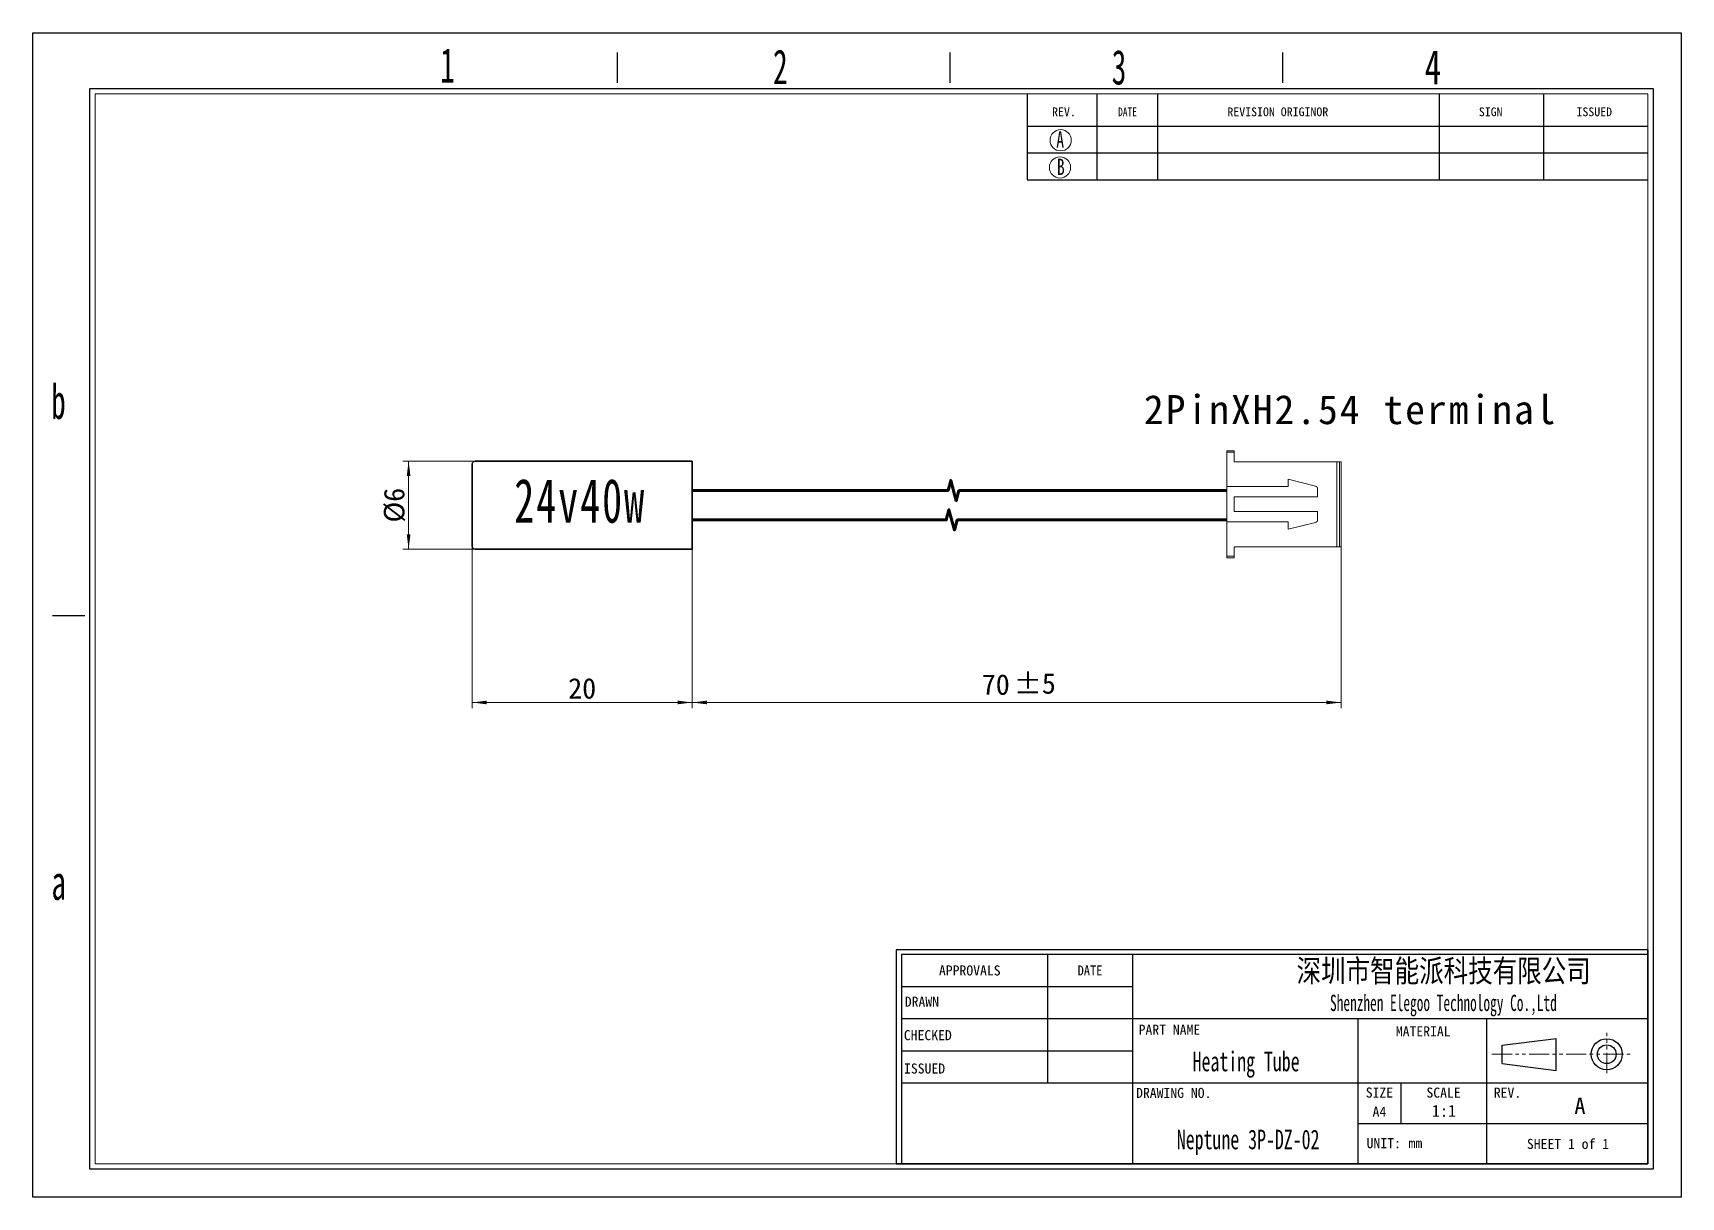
# Model space of a CAD drawing. Header units: millimetres. Extents: x 0 to 283, y 0 to 200.
import ezdxf
from ezdxf.enums import TextEntityAlignment as Align

# ---------------------------------------------------------------- set-up
doc = ezdxf.new("R2010")
doc.units = ezdxf.units.MM
doc.linetypes.add('双点画线', pattern=[22, 12, -2, 2, -2, 2, -2])
doc.linetypes.add('点画线', pattern=[18, 12, -2, 2, -2])
doc.layers.get('0').update_dxf_attribs({"lineweight": 35})
for name, color, linetype, lineweight in [('SLD-0', 179, 'Continuous', 30), ('中心线层', 1, '点画线', 18), ('尺寸线层', 3, 'Continuous', 18), ('粗实线层', 7, 'Continuous', 35)]:
    doc.layers.add(name, color=color, linetype=linetype, lineweight=lineweight)
doc.styles.add('SLDTEXTSTYLE0', font='', dxfattribs={"width": 0.7})
doc.styles.add('SLDTEXTSTYLE10', font='', dxfattribs={"width": 0.7865})
doc.styles.add('SLDTEXTSTYLE11', font='', dxfattribs={"width": 0.862222})
doc.styles.add('SLDTEXTSTYLE12', font='', dxfattribs={"width": 1.089})
doc.styles.add('SLDTEXTSTYLE13', font='', dxfattribs={"width": 0.805625})
doc.styles.add('SLDTEXTSTYLE2', font='', dxfattribs={"width": 0.469})
doc.styles.add('SLDTEXTSTYLE3', font='', dxfattribs={"width": 0.56})
doc.styles.add('SLDTEXTSTYLE4', font='', dxfattribs={"width": 0.40535})
doc.styles.add('SLDTEXTSTYLE5', font='', dxfattribs={"width": 0.7})
doc.styles.add('SLDTEXTSTYLE6', font='', dxfattribs={"width": 0.62})
doc.styles.add('SLDTEXTSTYLE7', font='', dxfattribs={"width": 0.9075})
doc.styles.add('SLDTEXTSTYLE8', font='', dxfattribs={"width": 0.484})
doc.styles.add('SLDTEXTSTYLE9', font='', dxfattribs={"width": 0.870455})
doc.styles.add('工程1', font='')
doc.styles.add('标准', font='', dxfattribs={"width": 0.667})
doc.styles.get('SLDTEXTSTYLE0').set_extended_font_data('宋体')
doc.styles.get('SLDTEXTSTYLE10').set_extended_font_data('宋体')
doc.styles.get('SLDTEXTSTYLE11').set_extended_font_data('宋体')
doc.styles.get('SLDTEXTSTYLE12').set_extended_font_data('宋体')
doc.styles.get('SLDTEXTSTYLE13').set_extended_font_data('宋体')
doc.styles.get('SLDTEXTSTYLE2').set_extended_font_data('宋体')
doc.styles.get('SLDTEXTSTYLE3').set_extended_font_data('宋体')
doc.styles.get('SLDTEXTSTYLE4').set_extended_font_data('宋体')
doc.styles.get('SLDTEXTSTYLE5').set_extended_font_data('宋体')
doc.styles.get('SLDTEXTSTYLE6').set_extended_font_data('宋体')
doc.styles.get('SLDTEXTSTYLE7').set_extended_font_data('宋体')
doc.styles.get('SLDTEXTSTYLE8').set_extended_font_data('宋体')
doc.styles.get('SLDTEXTSTYLE9').set_extended_font_data('宋体')
doc.styles.get('工程1').set_extended_font_data('宋体')
doc.styles.get('标准').set_extended_font_data('宋体')
doc.dimstyles.new('标准', dxfattribs={"dimscale": 0.8, "dimtxt": 3.5, "dimasz": 2.5, "dimexe": 1, "dimexo": 0, "dimtad": 1, "dimdsep": 46, "dimtxsty": '工程1', "dimblk": '_CAXARROW', "dimcen": 0, "dimdle": 4, "dimazin": 2, "dimtfac": 0.707107, "dimtdec": 3, "dimtmove": 2, "dimatfit": 3, "dimfxl": 1, "dimfrac": 2, "dimtolj": 1, "dimarcsym": 1})

# ---------------------------------------------------------------- blocks, each defined once
blk = doc.blocks.new('ELEGOO标题栏_1')
for p in [(133.85, 38.11), (0, 0)]:
    blk.add_line(p, (133.85, 0))
at = {"layer": 'SLD-0', "color": 0, "linetype": 'Continuous'}
for p, q in [((133.85, 38.11), (0, 38.11)), ((0, 38.11), (0, 0)), ((133.85, 37.29), (0.96, 37.29)), ((0.96, 37.29), (0.96, 0)), ((26.95, 37.29), (26.95, 14.34)), ((42.07, 37.29), (42.07, 0)), ((42.07, 31.55), (0.96, 31.55)), ((133.85, 25.81), (0.96, 25.81)), ((82.22, 25.81), (82.22, 0)), ((105.17, 0), (105.17, 25.81)), ((107.93, 21.13), (117.56, 22.32)), ((107.93, 17.89), (107.93, 21.13)), ((117.56, 16.63), (117.56, 22.32)), ((42.07, 20.08), (0.96, 20.08)), ((107.93, 17.89), (117.56, 16.63)), ((133.85, 14.34), (0.96, 14.34)), ((89.87, 14.34), (89.87, 7.17)), ((82.22, 7.17), (133.85, 7.17))]:
    blk.add_line(p, q, dxfattribs=at)
for radius in [2.77, 1.67]:
    blk.add_circle((126.54, 19.51), radius, dxfattribs=at)
at = {"layer": '中心线层', "color": 1, "linetype": '双点画线', "lineweight": 18, "ltscale": 0.3}
for p, q in [((126.54, 16.16), (126.54, 23.3)), ((106.1, 19.51), (130.7, 19.51))]:
    blk.add_line(p, q, dxfattribs=at)
at = {"layer": 'SLD-0', "color": 0}
for s, insert, char_height, width, attachment_point, style in [('{\\W1;APPROVALS}', (13.1, 35.34), 1.7927, 38.1779, 2, 'SLDTEXTSTYLE10'), ('DATE', (34.52, 35.34), 1.793, 17.8919, 2, 'SLDTEXTSTYLE7'), ('{\\W0.8;深圳市智能派科技有限公司}', (97.5, 36.37), 4, 133.1206, 2, 'SLDTEXTSTYLE0'), ('{\\W1;DRAWN}', (4.58, 29.77), 1.7927, 12.6788, 2, 'SLDTEXTSTYLE4'), ('{\\fsimsun|b1|i0|c134|p2;\\W0.6;Shenzhen Elegoo Technology Co.,Ltd}', (97.46, 30.12), 2.9104, 129.0935, 2, 'SLDTEXTSTYLE2'), ('{\\W1;CHECKED}', (5.63, 23.81), 1.7927, 17.6061, 2, 'SLDTEXTSTYLE4'), ('{\\W1;PART NAME}', (48.66, 24.78), 1.7927, 40.2352, 2, 'SLDTEXTSTYLE11'), ('{\\W1;MATERIAL}', (93.86, 24.48), 1.7927, 43.0109, 2, 'SLDTEXTSTYLE12'), ('{\\W1;ISSUED}', (5.05, 17.87), 1.7927, 14.7218, 2, 'SLDTEXTSTYLE4'), ('{\\W1;DRAWING NO.}', (49.43, 13.53), 1.7927, 46.8642, 2, 'SLDTEXTSTYLE9'), ('{\\W1;SIZE}', (86.06, 13.59), 1.793, 9.8746, 2, 'SLDTEXTSTYLE4'), ('{\\W1;SCALE}', (97.48, 13.58), 1.7927, 22.8456, 2, 'SLDTEXTSTYLE7'), ('{\\W1;REV.}', (108.87, 13.56), 1.793, 16.3741, 2, 'SLDTEXTSTYLE7'), ('{\\W1;A}', (120.78, 11.78), 2.91, 3.9348, 1, 'SLDTEXTSTYLE3'), ('{\\W1;A4}', (86.06, 10.18), 1.793, 4.9073, 2, 'SLDTEXTSTYLE4'), ('{\\W1;1:1}', (97.55, 10.49), 2.117, 7.7808, 2, 'SLDTEXTSTYLE3'), ('{\\W1;UNIT:}', (86.83, 4.57), 1.7927, 18.0042, 2, 'SLDTEXTSTYLE7'), ('{\\W1;mm}', (92.46, 4.58), 1.793, 5.0475, 2, 'SLDTEXTSTYLE8'), ('{\\W1;SHEET 1 of 1}', (119.64, 4.44), 1.7927, 47.0046, 2, 'SLDTEXTSTYLE13')]:
    blk.add_mtext(s, dxfattribs=dict(at, insert=insert, char_height=char_height, width=width, attachment_point=attachment_point, style=style))
at = {"layer": '尺寸线层', "color": 0, "style": '标准', "width": 0.667}
for tag, height, p in [('绘制者', 2, (21.79, 28.7)), ('绘图日期', 2, (34.51, 28.68)), ('审核者', 2, (21.8, 23.22)), ('审核日期', 2, (34.51, 22.95)), ('材质', 3.5, (94.1, 18.33)), ('发布者', 2, (21.79, 17.24)), ('发布日期', 2, (34.51, 17.21)), ('零件名称', 3.5, (62.32, 18.23)), ('图纸编号', 3.5, (62.68, 4.34))]:
    blk.add_attdef(tag, text='', height=height, dxfattribs=at).set_placement(p, align=Align.MIDDLE_CENTER)
blk = doc.blocks.new('更新记录栏_1')
at = {"layer": 'SLD-0', "color": 0, "linetype": 'Continuous'}
for p, q in [((-110.52, 0), (-110.52, -15.3)), ((-98.13, 0), (-98.13, -15.3)), ((-87.3, 0), (-87.3, -15.3)), ((-110.52, -5.74), (0, -5.74)), ((-110.52, -10.52), (0, -10.52)), ((-110.52, -15.3), (0, -15.3))]:
    blk.add_line(p, q, dxfattribs=at)
at = {"layer": 'SLD-0', "color": 0}
for p, q in [((-37.16, 0), (-37.16, -15.3)), ((-18.58, 0), (-18.58, -15.3))]:
    blk.add_line(p, q, dxfattribs=at)
at = {"layer": 'SLD-0', "color": 2, "lineweight": 0}
for centre in [(-104.56, -8.25), (-104.68, -13.1)]:
    blk.add_circle(centre, 1.89, dxfattribs=at)
at = {"layer": '粗实线层', "color": 0, "lineweight": 18}
for p in [(-110.52, 0), (0, -15.3)]:
    blk.add_line(p, (0, 0), dxfattribs=at)
at = {"layer": 'SLD-0', "color": 0, "attachment_point": 1, "style": 'SLDTEXTSTYLE10'}
for s, insert, char_height, width in [('{\\W1;REV.}', (-106.09, -2.41), 1.554, 12.2988), ('DATE', (-94.32, -2.41), 1.554, 13.4388), ('{\\W1;REVISION ORIGINOR}', (-74.87, -2.41), 1.5536, 57.5127), ('{\\W1;SIGN}', (-30.09, -2.41), 1.554, 12.3134), ('{\\W1;ISSUED}', (-12.7, -2.41), 1.5536, 19.59)]:
    blk.add_mtext(s, dxfattribs=dict(at, insert=insert, char_height=char_height, width=width))
at = {"layer": 'SLD-0', "color": 2, "char_height": 2.9, "attachment_point": 1, "style": 'SLDTEXTSTYLE5'}
for s, insert, width in [('A', (-105.34, -6.68), 3.5956), ('B', (-105.23, -11.54), 3.5381)]:
    blk.add_mtext(s, dxfattribs=dict(at, insert=insert, width=width))
at = {"layer": '尺寸线层', "color": 0, "style": '标准', "width": 0.667}
for tag, p in [('日期A', (-92.71, -8.13)), ('A版本更新内容', (-62.23, -8.13)), ('标记A', (-27.87, -8.13)), ('发布者A', (-9.29, -8.13)), ('日期B', (-92.71, -12.91)), ('A版本更新内容', (-62.23, -12.91)), ('标记B', (-27.87, -12.91)), ('发布者B', (-9.29, -12.91))]:
    blk.add_attdef(tag, text='', height=1.5, dxfattribs=at).set_placement(p, align=Align.MIDDLE_CENTER)
blk = doc.blocks.new('图框_1')
at = {"layer": 'SLD-0', "color": 0}
for p, q in [((0, 207.38), (293.52, 207.38)), ((0, 0), (0, 207.38)), ((293.52, 207.38), (293.52, 0)), ((293.52, 0), (0, 0))]:
    blk.add_line(p, q, dxfattribs=at)
at = {"layer": 'SLD-0', "color": 0, "linetype": 'Continuous'}
for p, q in [((104.11, 198.49), (104.11, 203.88)), ((163.36, 198.49), (163.36, 203.88)), ((222.61, 198.49), (222.61, 203.88)), ((10.1, 4.94), (10.1, 197.5)), ((10.1, 197.5), (288.58, 197.5)), ((288.58, 197.5), (288.58, 4.94)), ((9.21, 103.56), (3.48, 103.56)), ((288.58, 4.94), (10.1, 4.94))]:
    blk.add_line(p, q, dxfattribs=at)
at = {"layer": 'SLD-0', "color": 0, "lineweight": 15}
for p, q in [((11.08, 5.93), (11.08, 196.52)), ((11.08, 196.52), (287.59, 196.52)), ((287.59, 196.52), (287.59, 5.93)), ((287.59, 5.93), (11.08, 5.93))]:
    blk.add_line(p, q, dxfattribs=at)
at = {"layer": 'SLD-0', "color": 0, "char_height": 6.17, "attachment_point": 1}
for s, insert, width, style in [('1', (72.52, 204.68), 3.1728, 'SLDTEXTSTYLE6'), ('2', (131.8, 204.43), 6.4014, 'SLDTEXTSTYLE6'), ('3', (192.12, 204.37), 6.3735, 'SLDTEXTSTYLE6'), ('4', (247.85, 204.37), 7.6545, 'SLDTEXTSTYLE5'), ('b', (3.24, 144.8), 6.4386, 'SLDTEXTSTYLE6'), ('a', (3.29, 59.13), 6.3735, 'SLDTEXTSTYLE6')]:
    blk.add_mtext(s, dxfattribs=dict(at, insert=insert, width=width, style=style))
blk = doc.blocks.new('图框1_1')
at = {"layer": '粗实线层', "color": 0}
blk.add_blockref('图框_1', (0, 0), dxfattribs=at)
blk = doc.blocks.new('*X8')
at = {"color": 0, "char_height": 3.53, "attachment_point": 1, "style": '工程1'}
for s, insert, width in [('70', (163.07, 89.87), 47.9596), ('%%P5', (168.59, 90.06), 30.2903)]:
    blk.add_mtext(s, dxfattribs=dict(at, insert=insert, width=width))
blk = doc.blocks.new('*X7')
at = {"layer": '尺寸线层', "linetype": 'Continuous'}
for points in [[(113.3, 85.02), (115.82, 84.71), (115.82, 85.34)], [(224.82, 85.02), (222.3, 84.71), (222.3, 85.34)]]:
    blk.add_hatch(color=0, dxfattribs=at).paths.add_polyline_path(points, flags=0)
at = {"layer": '尺寸线层', "color": 0, "linetype": 'Continuous'}
for p, q in [((113.3, 111.37), (113.3, 84.02)), ((224.82, 111.78), (224.82, 84.02)), ((224.82, 85.02), (113.3, 85.02))]:
    blk.add_line(p, q, dxfattribs=at)
at = {"layer": '尺寸线层', "color": 0}
blk.add_blockref('*X8', (0, 0), dxfattribs=at)
blk = doc.blocks.new('_CAXARROW')
blk.add_hatch(color=0).paths.add_polyline_path([(0, 0), (-1, 0.125), (-1, -0.125)], flags=0)
blk = doc.blocks.new('*X9')
at = {"layer": '尺寸线层', "linetype": 'Continuous'}
for points in [[(75.48, 85.02), (78, 85.34), (78, 84.71)], [(113.3, 85.02), (110.78, 85.34), (110.78, 84.71)]]:
    blk.add_hatch(color=0, dxfattribs=at).paths.add_polyline_path(points, flags=0)
at = {"layer": '尺寸线层', "color": 0, "linetype": 'Continuous'}
for p, q in [((75.48, 111.88), (75.48, 84.02)), ((113.3, 111.37), (113.3, 84.02)), ((75.48, 85.02), (113.3, 85.02))]:
    blk.add_line(p, q, dxfattribs=at)
at = {"layer": '尺寸线层', "color": 0, "insert": (94.39, 87.42), "char_height": 3.53, "width": 9.0713, "attachment_point": 5, "style": '工程1'}
blk.add_mtext('20', dxfattribs=at)
blk = doc.blocks.new('*X10')
at = {"layer": '尺寸线层', "linetype": 'Continuous'}
for points in [[(64.56, 126.5), (64.24, 123.98), (64.87, 123.98)], [(64.56, 111.37), (64.24, 113.9), (64.87, 113.9)]]:
    blk.add_hatch(color=0, dxfattribs=at).paths.add_polyline_path(points, flags=0)
at = {"layer": '尺寸线层', "color": 0, "linetype": 'Continuous'}
for p, q in [((75.99, 126.5), (63.55, 126.5)), ((64.56, 111.37), (64.56, 126.5)), ((75.99, 111.37), (63.55, 111.37))]:
    blk.add_line(p, q, dxfattribs=at)
at = {"layer": '尺寸线层', "color": 0, "insert": (62.15, 118.94), "char_height": 3.53, "width": 9.2685, "attachment_point": 5, "rotation": 90, "style": '工程1'}
blk.add_mtext('%%C6', dxfattribs=at)

msp = doc.modelspace()

# ---------------------------------------------------------------- linework, layer by layer
at = {"color": 7, "linetype": 'Continuous', "lineweight": 15}
for p, q in [((205.153, 128.3), (206.413, 128.3)), ((205.153, 128.048), (205.153, 128.3)), ((206.413, 128.048), (205.153, 128.048)), ((205.153, 128.048), (205.153, 122.122)), ((206.413, 128.3), (206.413, 128.048)), ((206.413, 126.409), (206.413, 128.048)), ((206.413, 126.409), (224.063, 126.409)), ((224.063, 111.785), (224.063, 126.409)), ((224.063, 126.409), (224.567, 126.409)), ((224.567, 126.409), (224.567, 111.785)), ((224.567, 126.409), (224.819, 126.409)), ((224.819, 111.785), (224.819, 126.409)), ((205.153, 122.122), (205.153, 116.071)), ((215.742, 122.122), (205.153, 122.122)), ((215.742, 123.383), (215.742, 122.122)), ((220.403, 122.218), (215.742, 123.383)), ((206.413, 120.357), (220.785, 120.357)), ((206.413, 117.836), (206.413, 120.357)), ((220.785, 120.357), (220.785, 121.729)), ((220.785, 117.836), (206.413, 117.836)), ((220.785, 116.465), (220.785, 117.836)), ((205.153, 116.071), (215.742, 116.071)), ((205.153, 116.071), (205.153, 110.146)), ((215.742, 114.81), (215.742, 116.071)), ((220.403, 115.976), (215.742, 114.81)), ((224.063, 111.785), (206.413, 111.785)), ((206.413, 110.146), (206.413, 111.785)), ((224.567, 111.785), (224.063, 111.785)), ((224.567, 111.785), (224.819, 111.785)), ((205.153, 110.146), (206.413, 110.146)), ((205.153, 109.894), (205.153, 110.146)), ((206.413, 109.894), (205.153, 109.894)), ((206.413, 110.146), (206.413, 109.894))]:
    msp.add_line(p, q, dxfattribs=at)
for centre, start, end in [((220.281, 121.729), 0, 75.96376), ((220.281, 116.465), 284.03624, 360)]:
    msp.add_arc(centre, 0.504, start, end, dxfattribs=at)
at = {"layer": '粗实线层', "color": 0}
for p, q in [((75.482, 125.998), (75.482, 111.878)), ((113.302, 126.502), (75.986, 126.502)), ((113.302, 111.374), (113.302, 126.502)), ((75.986, 111.374), (113.302, 111.374))]:
    msp.add_line(p, q, dxfattribs=at)
at = {"layer": '粗实线层', "color": 0, "lineweight": 70}
for p, q in [((113.302, 121.46), (143.751, 121.46)), ((172.664, 121.46), (205.153, 121.46)), ((113.302, 116.417), (143.188, 116.417)), ((172.611, 116.417), (205.153, 116.417))]:
    msp.add_line(p, q, dxfattribs=at)
for points in [[(142.501, 121.46), (143.751, 121.46), (157.27, 121.46), (157.739, 123.21), (158.676, 119.71), (159.145, 121.46), (172.664, 121.46), (173.914, 121.46)], [(141.938, 116.417), (143.188, 116.417), (156.962, 116.417), (157.43, 118.167), (158.368, 114.667), (158.837, 116.417), (172.611, 116.417), (173.861, 116.417)]]:
    msp.add_lwpolyline(points, dxfattribs=at)
at = {"layer": '粗实线层', "color": 0}
for centre, start, end in [((75.986, 125.998), 90, 180), ((75.986, 111.878), 180, 270)]:
    msp.add_arc(centre, 0.504, start, end, dxfattribs=at)

# ---------------------------------------------------------------- block references
at = {"xscale": 0.964990897734145, "yscale": 0.964990897734145, "zscale": 0.964990897734145}
msp.add_blockref('ELEGOO标题栏_1', (148.357, 5.718), dxfattribs=at).add_auto_attribs({'零件名称': 'Heating Tube', '图纸编号': 'Neptune 3P-DZ-02'})
at = {"layer": '粗实线层', "color": 0, "xscale": 0.964990897734145, "yscale": 0.964990897734145, "zscale": 0.964990897734145}
for name, p in [('图框1_1', (0, 0)), ('更新记录栏_1', (277.522, 189.637))]:
    msp.add_blockref(name, p, dxfattribs=at)

# ---------------------------------------------------------------- texts
at = {"layer": '尺寸线层', "color": 3, "attachment_point": 1, "line_spacing_factor": 1.15057, "style": '标准'}
for s, insert, char_height, width in [('\\T1.1;{\\W1;\\C0;2PinXH2.54 terminal}', (190.925, 137.873), 5, 78.27745), ('\\T1.1;{\\C0;24v40w}', (82.718, 123.491), 7.56411, 23.05601)]:
    msp.add_mtext(s, dxfattribs=dict(at, insert=insert, char_height=char_height, width=width))

# ---------------------------------------------------------------- dimensions: what is measured, and where the dimension line sits
at = {"layer": '尺寸线层', "color": 0}
for base, p1, p2, angle, text, picture, middle in [((64.558, 126.502), (75.986, 111.374), (75.986, 126.502), 90, '%%C6', '*X10', (64.558, 118.938)), ((113.302, 85.025), (75.482, 111.878), (113.302, 111.374), 0, '20', '*X9', (94.392, 85.025))]:
    dim = msp.add_linear_dim(base=base, p1=p1, p2=p2, angle=angle, text=text, dimstyle='标准', override={"dimscale": 1.008548, "dimsah": 1, "dimtfac": 1, "dimtfill": 1, "dimtzin": 8}, dxfattribs=at)
    dim.commit()
    dim.dimension.update_dxf_attribs({"geometry": picture, "text_midpoint": middle})
dim = msp.add_linear_dim(base=(113.302, 85.025), p1=(224.819, 111.785), p2=(113.302, 111.374), text='\\A1;70{\\H1x;%%P5}', dimstyle='标准', override={"dimscale": 1.008548, "dimsah": 1, "dimtfac": 1, "dimtfill": 1, "dimtzin": 8}, dxfattribs=at)
dim.commit()
dim.dimension.update_dxf_attribs({"geometry": '*X7', "text_midpoint": (169.061, 85.025)})

doc.saveas('drawing.dxf')
